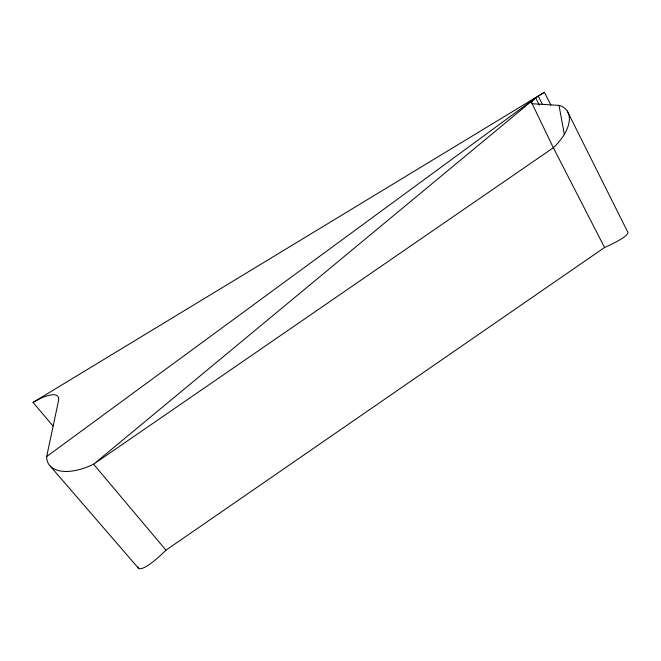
<?xml version="1.0" encoding="UTF-8"?>
<svg xmlns="http://www.w3.org/2000/svg" width="661" height="661" viewBox="0 0 661 661"><rect width="100%" height="100%" fill="white"/><g stroke="black" fill="none" stroke-linecap="round" stroke-linejoin="round"><path stroke-width="0.99" d="M567.262 111.056L627.562 231.664A41.147 6.767 -20.2 0 1 604.559 247.495L165.961 550.183L93.598 464.204A45.667 23.68 -30.8 0 1 46.683 456.536L58.482 400.88A42.849 12.113 -38.7 0 0 33.05 402.409L53.004 425.998M539.393 105.157L535.658 97.836L93.598 464.204L553.34 147.758A42.948 22.705 -36.2 0 0 559.024 105.388L533.377 103.81A10.617 3.131 -28.9 0 1 535.658 97.836L544.408 92.276L550.894 105.124M46.683 456.536L535.658 97.836M33.05 402.409L544.408 92.276M50.145 466.013L138.446 568.196M604.559 247.495L553.34 147.758L531.832 103.05M538.219 96.085L542.408 104.322M559.024 105.388L564.304 134.373M165.961 550.183A43.733 8.717 -48.1 0 1 137.852 567.022"/></g></svg>
